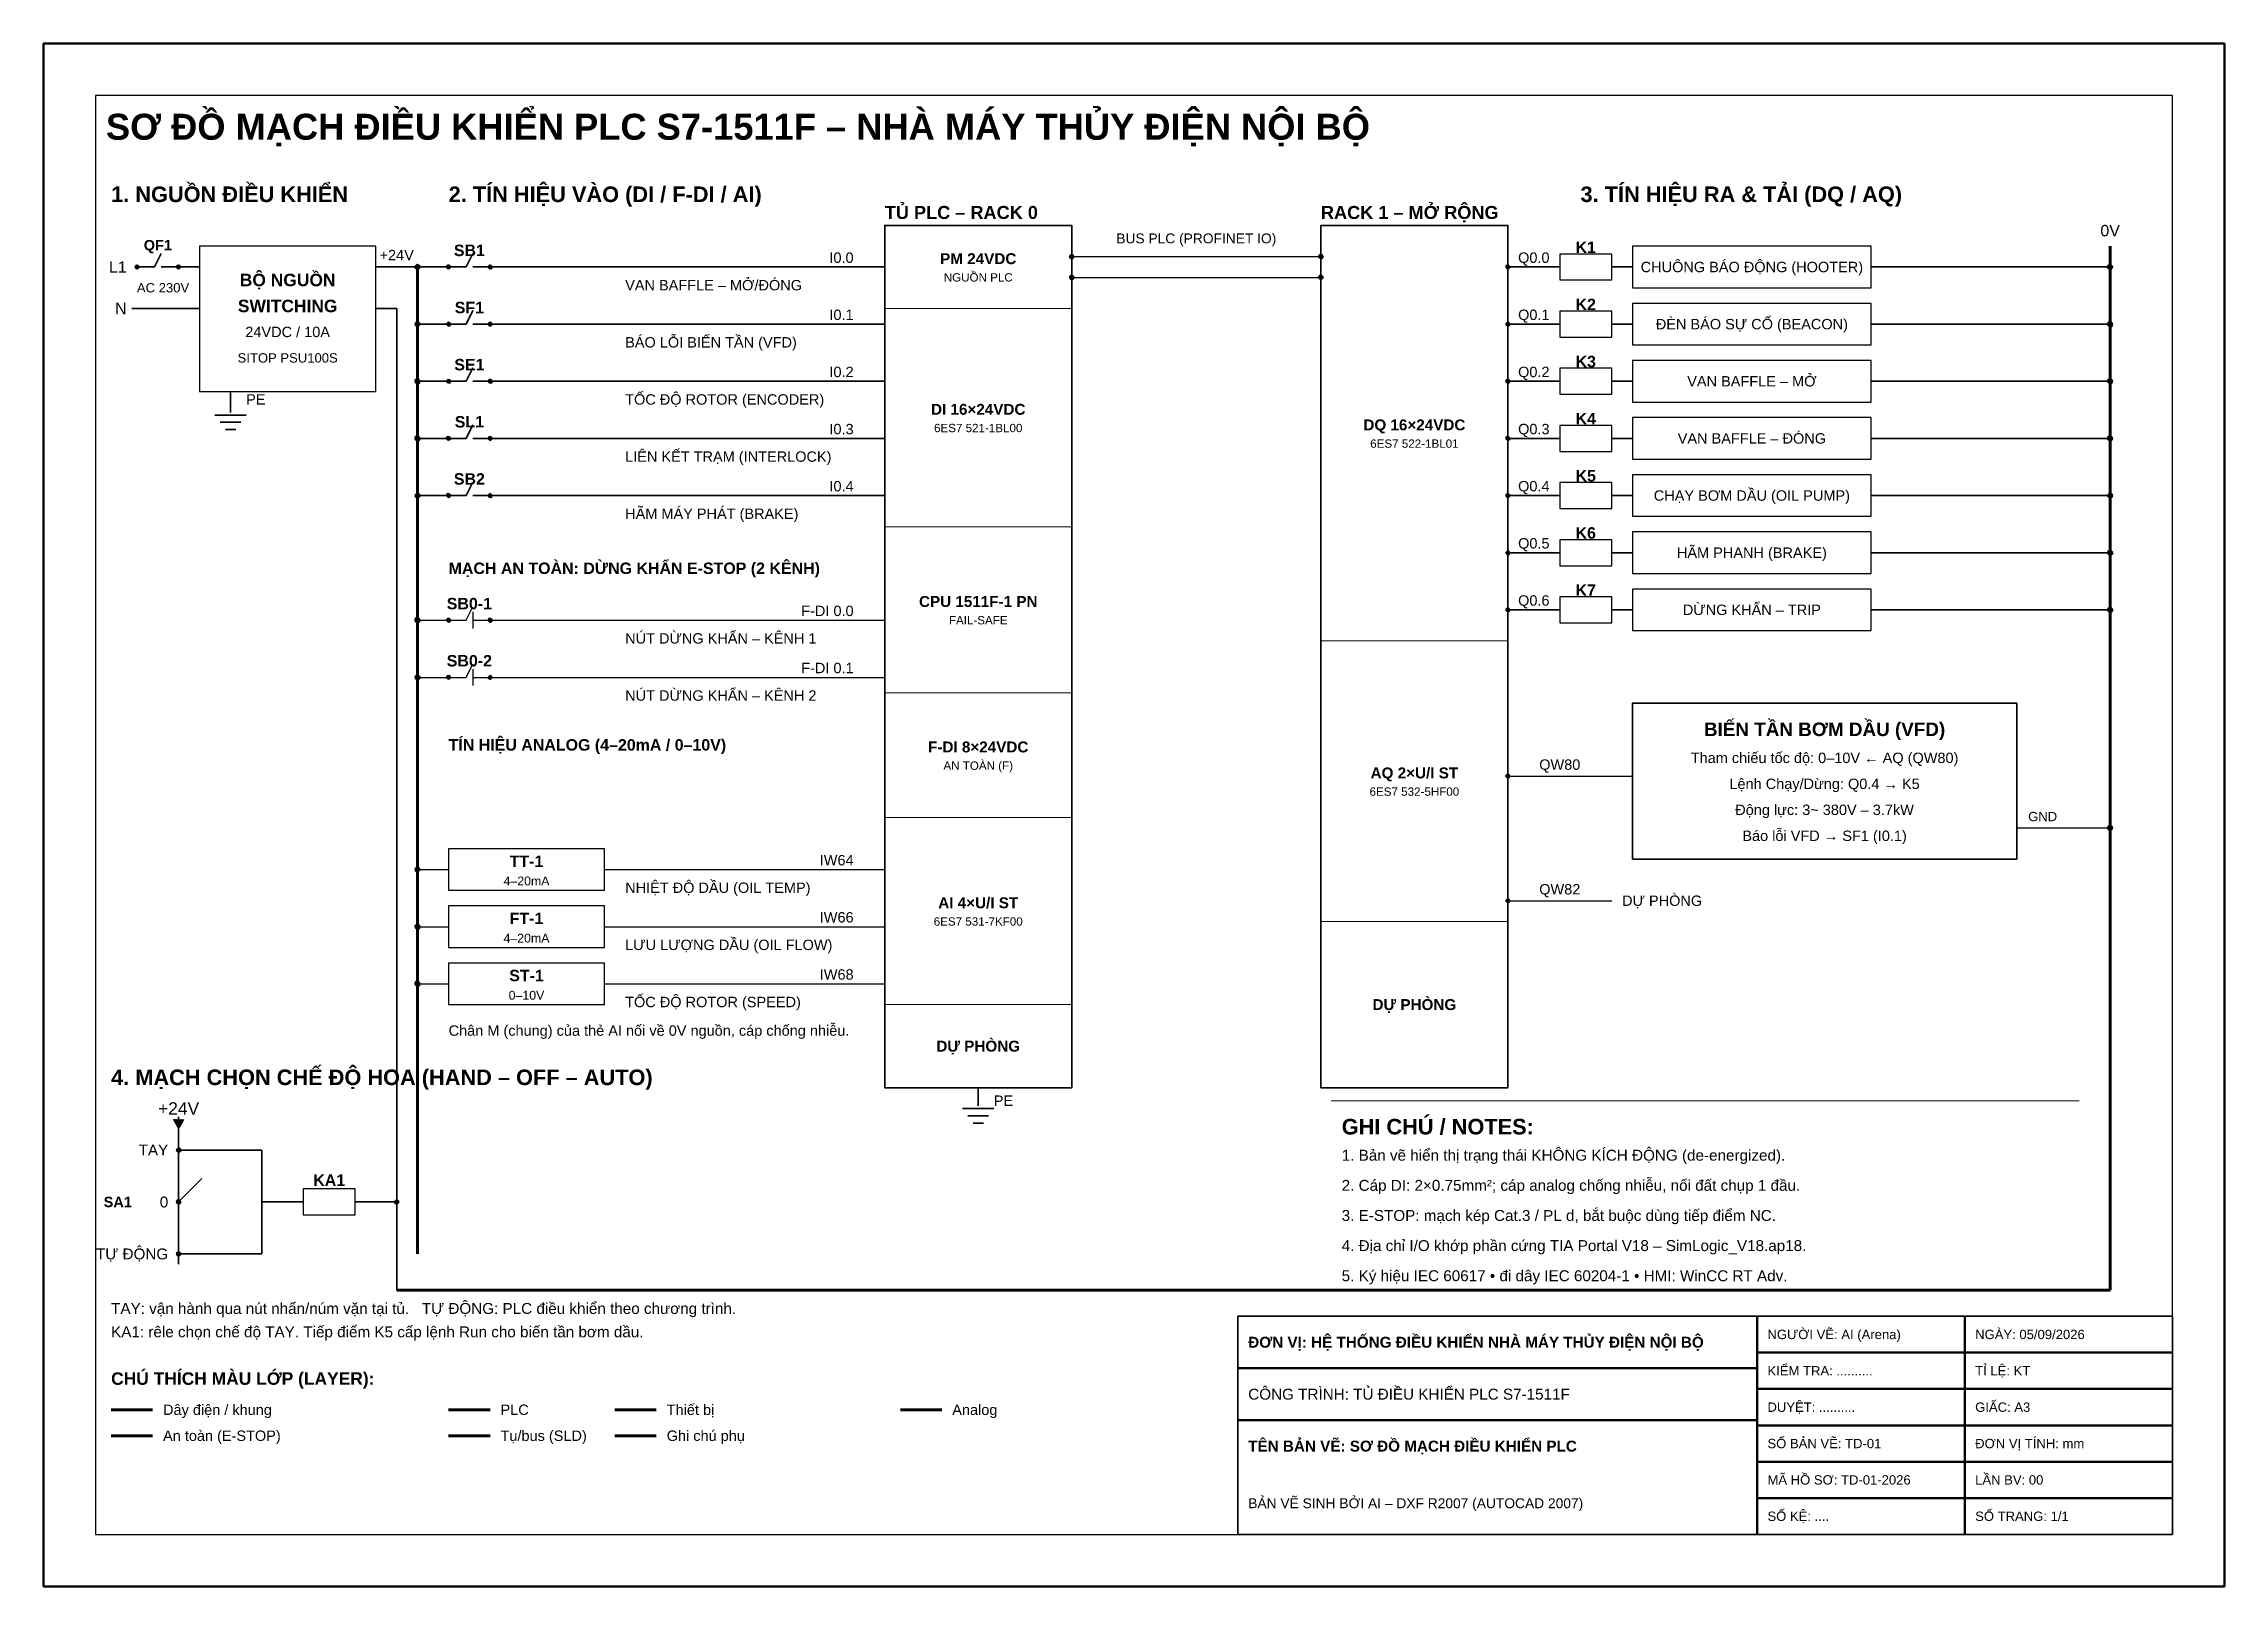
# Model space of a CAD drawing. Header units: millimetres. Extents: x 0 to 420, y 0 to 297.
import ezdxf
from ezdxf.enums import TextEntityAlignment as Align

# ---------------------------------------------------------------- set-up
doc = ezdxf.new("R2010")
doc.units = ezdxf.units.MM
for name, color, linetype, lineweight in [('AN_TOAN', 1, 'Continuous', 25), ('ANALOG', 4, 'Continuous', 25), ('DAY_CHINH', 7, 'Continuous', 35), ('GHI_CHU', 7, 'Continuous', 18), ('KHUNG', 7, 'Continuous', 50), ('PLC', 2, 'Continuous', 25), ('THIET_BI', 3, 'Continuous', 25)]:
    doc.layers.add(name, color=color, linetype=linetype, lineweight=lineweight)
doc.styles.add('VN', font='arial.ttf')
doc.styles.add('VNB', font='arialbd.ttf')

msp = doc.modelspace()

# ---------------------------------------------------------------- hatches: boundary and pattern name
at = {"layer": 'AN_TOAN'}
h = msp.add_hatch(dxfattribs=at)
h.set_pattern_fill('SOLID')
h.paths.add_polyline_path([(72.55, 186), (72.48, 186.28), (72.28, 186.48), (72, 186.55), (71.72, 186.48), (71.52, 186.28), (71.45, 186), (71.52, 185.72), (71.72, 185.52), (72, 185.45), (72.28, 185.52), (72.48, 185.72)])
h = msp.add_hatch(dxfattribs=at)
h.set_pattern_fill('SOLID')
h.paths.add_polyline_path([(78.45, 186), (78.39, 186.22), (78.22, 186.39), (78, 186.45), (77.78, 186.39), (77.61, 186.22), (77.55, 186), (77.61, 185.78), (77.78, 185.61), (78, 185.55), (78.22, 185.61), (78.39, 185.78)])
h = msp.add_hatch(dxfattribs=at)
h.set_pattern_fill('SOLID')
h.paths.add_polyline_path([(86.45, 186), (86.39, 186.22), (86.22, 186.39), (86, 186.45), (85.78, 186.39), (85.61, 186.22), (85.55, 186), (85.61, 185.78), (85.78, 185.61), (86, 185.55), (86.22, 185.61), (86.39, 185.78)])
h = msp.add_hatch(dxfattribs=at)
h.set_pattern_fill('SOLID')
h.paths.add_polyline_path([(72.55, 175), (72.48, 175.28), (72.28, 175.48), (72, 175.55), (71.72, 175.48), (71.52, 175.28), (71.45, 175), (71.52, 174.72), (71.72, 174.52), (72, 174.45), (72.28, 174.52), (72.48, 174.72)])
h = msp.add_hatch(dxfattribs=at)
h.set_pattern_fill('SOLID')
h.paths.add_polyline_path([(78.45, 175), (78.39, 175.22), (78.22, 175.39), (78, 175.45), (77.78, 175.39), (77.61, 175.22), (77.55, 175), (77.61, 174.78), (77.78, 174.61), (78, 174.55), (78.22, 174.61), (78.39, 174.78)])
h = msp.add_hatch(dxfattribs=at)
h.set_pattern_fill('SOLID')
h.paths.add_polyline_path([(86.45, 175), (86.39, 175.22), (86.22, 175.39), (86, 175.45), (85.78, 175.39), (85.61, 175.22), (85.55, 175), (85.61, 174.78), (85.78, 174.61), (86, 174.55), (86.22, 174.61), (86.39, 174.78)])
at = {"layer": 'ANALOG'}
h = msp.add_hatch(dxfattribs=at)
h.set_pattern_fill('SOLID')
h.paths.add_polyline_path([(282.45, 156), (282.39, 156.22), (282.23, 156.39), (282, 156.45), (281.77, 156.39), (281.61, 156.22), (281.55, 156), (281.61, 155.78), (281.77, 155.61), (282, 155.55), (282.23, 155.61), (282.39, 155.78)])
h = msp.add_hatch(dxfattribs=at)
h.set_pattern_fill('SOLID')
h.paths.add_polyline_path([(72.55, 138), (72.48, 138.28), (72.28, 138.48), (72, 138.55), (71.72, 138.48), (71.52, 138.28), (71.45, 138), (71.52, 137.72), (71.72, 137.52), (72, 137.45), (72.28, 137.52), (72.48, 137.72)])
h = msp.add_hatch(dxfattribs=at)
h.set_pattern_fill('SOLID')
h.paths.add_polyline_path([(282.45, 132), (282.39, 132.22), (282.23, 132.39), (282, 132.45), (281.77, 132.39), (281.61, 132.22), (281.55, 132), (281.61, 131.78), (281.77, 131.61), (282, 131.55), (282.23, 131.61), (282.39, 131.78)])
h = msp.add_hatch(dxfattribs=at)
h.set_pattern_fill('SOLID')
h.paths.add_polyline_path([(72.55, 127), (72.48, 127.28), (72.28, 127.48), (72, 127.55), (71.72, 127.48), (71.52, 127.28), (71.45, 127), (71.52, 126.72), (71.72, 126.52), (72, 126.45), (72.28, 126.52), (72.48, 126.72)])
h = msp.add_hatch(dxfattribs=at)
h.set_pattern_fill('SOLID')
h.paths.add_polyline_path([(72.55, 116), (72.48, 116.28), (72.28, 116.48), (72, 116.55), (71.72, 116.48), (71.52, 116.28), (71.45, 116), (71.52, 115.72), (71.72, 115.52), (72, 115.45), (72.28, 115.52), (72.48, 115.72)])
at = {"layer": 'DAY_CHINH'}
h = msp.add_hatch(dxfattribs=at)
h.set_pattern_fill('SOLID')
h.paths.add_polyline_path([(18.45, 254), (18.39, 254.22), (18.23, 254.39), (18, 254.45), (17.77, 254.39), (17.61, 254.22), (17.55, 254), (17.61, 253.78), (17.77, 253.61), (18, 253.55), (18.23, 253.61), (18.39, 253.78)])
h = msp.add_hatch(dxfattribs=at)
h.set_pattern_fill('SOLID')
h.paths.add_polyline_path([(26.45, 254), (26.39, 254.22), (26.23, 254.39), (26, 254.45), (25.77, 254.39), (25.61, 254.22), (25.55, 254), (25.61, 253.78), (25.77, 253.61), (26, 253.55), (26.23, 253.61), (26.39, 253.78)])
h = msp.add_hatch(dxfattribs=at)
h.set_pattern_fill('SOLID')
h.paths.add_polyline_path([(72.55, 254), (72.48, 254.28), (72.28, 254.48), (72, 254.55), (71.72, 254.48), (71.52, 254.28), (71.45, 254), (71.52, 253.72), (71.72, 253.52), (72, 253.45), (72.28, 253.52), (72.48, 253.72)])
h = msp.add_hatch(dxfattribs=at)
h.set_pattern_fill('SOLID')
h.paths.add_polyline_path([(78.45, 254), (78.39, 254.22), (78.22, 254.39), (78, 254.45), (77.78, 254.39), (77.61, 254.22), (77.55, 254), (77.61, 253.78), (77.78, 253.61), (78, 253.55), (78.22, 253.61), (78.39, 253.78)])
h = msp.add_hatch(dxfattribs=at)
h.set_pattern_fill('SOLID')
h.paths.add_polyline_path([(86.45, 254), (86.39, 254.22), (86.22, 254.39), (86, 254.45), (85.78, 254.39), (85.61, 254.22), (85.55, 254), (85.61, 253.78), (85.78, 253.61), (86, 253.55), (86.22, 253.61), (86.39, 253.78)])
h = msp.add_hatch(dxfattribs=at)
h.set_pattern_fill('SOLID')
h.paths.add_polyline_path([(282.45, 254), (282.39, 254.22), (282.23, 254.39), (282, 254.45), (281.77, 254.39), (281.61, 254.22), (281.55, 254), (281.61, 253.78), (281.77, 253.61), (282, 253.55), (282.23, 253.61), (282.39, 253.78)])
h = msp.add_hatch(dxfattribs=at)
h.set_pattern_fill('SOLID')
h.paths.add_polyline_path([(398.55, 254), (398.48, 254.28), (398.27, 254.48), (398, 254.55), (397.73, 254.48), (397.52, 254.28), (397.45, 254), (397.52, 253.72), (397.73, 253.52), (398, 253.45), (398.27, 253.52), (398.48, 253.72)])
h = msp.add_hatch(dxfattribs=at)
h.set_pattern_fill('SOLID')
h.paths.add_polyline_path([(72.55, 243), (72.48, 243.28), (72.28, 243.48), (72, 243.55), (71.72, 243.48), (71.52, 243.28), (71.45, 243), (71.52, 242.72), (71.72, 242.52), (72, 242.45), (72.28, 242.52), (72.48, 242.72)])
h = msp.add_hatch(dxfattribs=at)
h.set_pattern_fill('SOLID')
h.paths.add_polyline_path([(78.45, 243), (78.39, 243.22), (78.22, 243.39), (78, 243.45), (77.78, 243.39), (77.61, 243.22), (77.55, 243), (77.61, 242.78), (77.78, 242.61), (78, 242.55), (78.22, 242.61), (78.39, 242.78)])
h = msp.add_hatch(dxfattribs=at)
h.set_pattern_fill('SOLID')
h.paths.add_polyline_path([(86.45, 243), (86.39, 243.22), (86.22, 243.39), (86, 243.45), (85.78, 243.39), (85.61, 243.22), (85.55, 243), (85.61, 242.78), (85.78, 242.61), (86, 242.55), (86.22, 242.61), (86.39, 242.78)])
h = msp.add_hatch(dxfattribs=at)
h.set_pattern_fill('SOLID')
h.paths.add_polyline_path([(282.45, 243), (282.39, 243.22), (282.23, 243.39), (282, 243.45), (281.77, 243.39), (281.61, 243.22), (281.55, 243), (281.61, 242.78), (281.77, 242.61), (282, 242.55), (282.23, 242.61), (282.39, 242.78)])
h = msp.add_hatch(dxfattribs=at)
h.set_pattern_fill('SOLID')
h.paths.add_polyline_path([(398.55, 243), (398.48, 243.28), (398.27, 243.48), (398, 243.55), (397.73, 243.48), (397.52, 243.28), (397.45, 243), (397.52, 242.72), (397.73, 242.52), (398, 242.45), (398.27, 242.52), (398.48, 242.72)])
h = msp.add_hatch(dxfattribs=at)
h.set_pattern_fill('SOLID')
h.paths.add_polyline_path([(72.55, 232), (72.48, 232.28), (72.28, 232.48), (72, 232.55), (71.72, 232.48), (71.52, 232.28), (71.45, 232), (71.52, 231.72), (71.72, 231.52), (72, 231.45), (72.28, 231.52), (72.48, 231.72)])
h = msp.add_hatch(dxfattribs=at)
h.set_pattern_fill('SOLID')
h.paths.add_polyline_path([(78.45, 232), (78.39, 232.22), (78.22, 232.39), (78, 232.45), (77.78, 232.39), (77.61, 232.22), (77.55, 232), (77.61, 231.78), (77.78, 231.61), (78, 231.55), (78.22, 231.61), (78.39, 231.78)])
h = msp.add_hatch(dxfattribs=at)
h.set_pattern_fill('SOLID')
h.paths.add_polyline_path([(86.45, 232), (86.39, 232.22), (86.22, 232.39), (86, 232.45), (85.78, 232.39), (85.61, 232.22), (85.55, 232), (85.61, 231.78), (85.78, 231.61), (86, 231.55), (86.22, 231.61), (86.39, 231.78)])
h = msp.add_hatch(dxfattribs=at)
h.set_pattern_fill('SOLID')
h.paths.add_polyline_path([(282.45, 232), (282.39, 232.22), (282.23, 232.39), (282, 232.45), (281.77, 232.39), (281.61, 232.22), (281.55, 232), (281.61, 231.78), (281.77, 231.61), (282, 231.55), (282.23, 231.61), (282.39, 231.78)])
h = msp.add_hatch(dxfattribs=at)
h.set_pattern_fill('SOLID')
h.paths.add_polyline_path([(398.55, 232), (398.48, 232.28), (398.27, 232.48), (398, 232.55), (397.73, 232.48), (397.52, 232.28), (397.45, 232), (397.52, 231.72), (397.73, 231.52), (398, 231.45), (398.27, 231.52), (398.48, 231.72)])
h = msp.add_hatch(dxfattribs=at)
h.set_pattern_fill('SOLID')
h.paths.add_polyline_path([(72.55, 221), (72.48, 221.28), (72.28, 221.48), (72, 221.55), (71.72, 221.48), (71.52, 221.28), (71.45, 221), (71.52, 220.72), (71.72, 220.52), (72, 220.45), (72.28, 220.52), (72.48, 220.72)])
h = msp.add_hatch(dxfattribs=at)
h.set_pattern_fill('SOLID')
h.paths.add_polyline_path([(78.45, 221), (78.39, 221.22), (78.22, 221.39), (78, 221.45), (77.78, 221.39), (77.61, 221.22), (77.55, 221), (77.61, 220.78), (77.78, 220.61), (78, 220.55), (78.22, 220.61), (78.39, 220.78)])
h = msp.add_hatch(dxfattribs=at)
h.set_pattern_fill('SOLID')
h.paths.add_polyline_path([(86.45, 221), (86.39, 221.22), (86.22, 221.39), (86, 221.45), (85.78, 221.39), (85.61, 221.22), (85.55, 221), (85.61, 220.78), (85.78, 220.61), (86, 220.55), (86.22, 220.61), (86.39, 220.78)])
h = msp.add_hatch(dxfattribs=at)
h.set_pattern_fill('SOLID')
h.paths.add_polyline_path([(282.45, 221), (282.39, 221.22), (282.23, 221.39), (282, 221.45), (281.77, 221.39), (281.61, 221.22), (281.55, 221), (281.61, 220.78), (281.77, 220.61), (282, 220.55), (282.23, 220.61), (282.39, 220.78)])
h = msp.add_hatch(dxfattribs=at)
h.set_pattern_fill('SOLID')
h.paths.add_polyline_path([(398.55, 221), (398.48, 221.28), (398.27, 221.48), (398, 221.55), (397.73, 221.48), (397.52, 221.28), (397.45, 221), (397.52, 220.72), (397.73, 220.52), (398, 220.45), (398.27, 220.52), (398.48, 220.72)])
h = msp.add_hatch(dxfattribs=at)
h.set_pattern_fill('SOLID')
h.paths.add_polyline_path([(72.55, 210), (72.48, 210.28), (72.28, 210.48), (72, 210.55), (71.72, 210.48), (71.52, 210.28), (71.45, 210), (71.52, 209.72), (71.72, 209.52), (72, 209.45), (72.28, 209.52), (72.48, 209.72)])
h = msp.add_hatch(dxfattribs=at)
h.set_pattern_fill('SOLID')
h.paths.add_polyline_path([(78.45, 210), (78.39, 210.22), (78.22, 210.39), (78, 210.45), (77.78, 210.39), (77.61, 210.22), (77.55, 210), (77.61, 209.78), (77.78, 209.61), (78, 209.55), (78.22, 209.61), (78.39, 209.78)])
h = msp.add_hatch(dxfattribs=at)
h.set_pattern_fill('SOLID')
h.paths.add_polyline_path([(86.45, 210), (86.39, 210.22), (86.22, 210.39), (86, 210.45), (85.78, 210.39), (85.61, 210.22), (85.55, 210), (85.61, 209.78), (85.78, 209.61), (86, 209.55), (86.22, 209.61), (86.39, 209.78)])
h = msp.add_hatch(dxfattribs=at)
h.set_pattern_fill('SOLID')
h.paths.add_polyline_path([(282.45, 210), (282.39, 210.22), (282.23, 210.39), (282, 210.45), (281.77, 210.39), (281.61, 210.22), (281.55, 210), (281.61, 209.78), (281.77, 209.61), (282, 209.55), (282.23, 209.61), (282.39, 209.78)])
h = msp.add_hatch(dxfattribs=at)
h.set_pattern_fill('SOLID')
h.paths.add_polyline_path([(398.55, 210), (398.48, 210.28), (398.27, 210.48), (398, 210.55), (397.73, 210.48), (397.52, 210.28), (397.45, 210), (397.52, 209.72), (397.73, 209.52), (398, 209.45), (398.27, 209.52), (398.48, 209.72)])
h = msp.add_hatch(dxfattribs=at)
h.set_pattern_fill('SOLID')
h.paths.add_polyline_path([(282.45, 199), (282.39, 199.22), (282.23, 199.39), (282, 199.45), (281.77, 199.39), (281.61, 199.22), (281.55, 199), (281.61, 198.78), (281.77, 198.61), (282, 198.55), (282.23, 198.61), (282.39, 198.78)])
h = msp.add_hatch(dxfattribs=at)
h.set_pattern_fill('SOLID')
h.paths.add_polyline_path([(398.55, 199), (398.48, 199.28), (398.27, 199.48), (398, 199.55), (397.73, 199.48), (397.52, 199.28), (397.45, 199), (397.52, 198.72), (397.73, 198.52), (398, 198.45), (398.27, 198.52), (398.48, 198.72)])
h = msp.add_hatch(dxfattribs=at)
h.set_pattern_fill('SOLID')
h.paths.add_polyline_path([(282.45, 188), (282.39, 188.22), (282.23, 188.39), (282, 188.45), (281.77, 188.39), (281.61, 188.22), (281.55, 188), (281.61, 187.78), (281.77, 187.61), (282, 187.55), (282.23, 187.61), (282.39, 187.78)])
h = msp.add_hatch(dxfattribs=at)
h.set_pattern_fill('SOLID')
h.paths.add_polyline_path([(398.55, 188), (398.48, 188.28), (398.27, 188.48), (398, 188.55), (397.73, 188.48), (397.52, 188.28), (397.45, 188), (397.52, 187.72), (397.73, 187.52), (398, 187.45), (398.27, 187.52), (398.48, 187.72)])
h = msp.add_hatch(dxfattribs=at)
h.set_pattern_fill('SOLID')
h.paths.add_polyline_path([(398.55, 146), (398.48, 146.28), (398.27, 146.48), (398, 146.55), (397.73, 146.48), (397.52, 146.28), (397.45, 146), (397.52, 145.72), (397.73, 145.52), (398, 145.45), (398.27, 145.52), (398.48, 145.72)])
h = msp.add_hatch(dxfattribs=at)
h.set_pattern_fill('SOLID')
h.paths.add_polyline_path([(26, 88), (27.1, 89.91), (24.9, 89.91)])
h = msp.add_hatch(dxfattribs=at)
h.set_pattern_fill('SOLID')
h.paths.add_polyline_path([(26.5, 84), (26.43, 84.25), (26.25, 84.43), (26, 84.5), (25.75, 84.43), (25.57, 84.25), (25.5, 84), (25.57, 83.75), (25.75, 83.57), (26, 83.5), (26.25, 83.57), (26.43, 83.75)])
h = msp.add_hatch(dxfattribs=at)
h.set_pattern_fill('SOLID')
h.paths.add_polyline_path([(26.5, 74), (26.43, 74.25), (26.25, 74.43), (26, 74.5), (25.75, 74.43), (25.57, 74.25), (25.5, 74), (25.57, 73.75), (25.75, 73.57), (26, 73.5), (26.25, 73.57), (26.43, 73.75)])
h = msp.add_hatch(dxfattribs=at)
h.set_pattern_fill('SOLID')
h.paths.add_polyline_path([(68.5, 74), (68.43, 74.25), (68.25, 74.43), (68, 74.5), (67.75, 74.43), (67.57, 74.25), (67.5, 74), (67.57, 73.75), (67.75, 73.57), (68, 73.5), (68.25, 73.57), (68.43, 73.75)])
h = msp.add_hatch(dxfattribs=at)
h.set_pattern_fill('SOLID')
h.paths.add_polyline_path([(26.5, 64), (26.43, 64.25), (26.25, 64.43), (26, 64.5), (25.75, 64.43), (25.57, 64.25), (25.5, 64), (25.57, 63.75), (25.75, 63.57), (26, 63.5), (26.25, 63.57), (26.43, 63.75)])
at = {"layer": 'PLC'}
h = msp.add_hatch(dxfattribs=at)
h.set_pattern_fill('SOLID')
h.paths.add_polyline_path([(198.5, 256), (198.43, 256.25), (198.25, 256.43), (198, 256.5), (197.75, 256.43), (197.57, 256.25), (197.5, 256), (197.57, 255.75), (197.75, 255.57), (198, 255.5), (198.25, 255.57), (198.43, 255.75)])
h = msp.add_hatch(dxfattribs=at)
h.set_pattern_fill('SOLID')
h.paths.add_polyline_path([(246.5, 256), (246.43, 256.25), (246.25, 256.43), (246, 256.5), (245.75, 256.43), (245.57, 256.25), (245.5, 256), (245.57, 255.75), (245.75, 255.57), (246, 255.5), (246.25, 255.57), (246.43, 255.75)])
h = msp.add_hatch(dxfattribs=at)
h.set_pattern_fill('SOLID')
h.paths.add_polyline_path([(198.5, 252), (198.43, 252.25), (198.25, 252.43), (198, 252.5), (197.75, 252.43), (197.57, 252.25), (197.5, 252), (197.57, 251.75), (197.75, 251.57), (198, 251.5), (198.25, 251.57), (198.43, 251.75)])
h = msp.add_hatch(dxfattribs=at)
h.set_pattern_fill('SOLID')
h.paths.add_polyline_path([(246.5, 252), (246.43, 252.25), (246.25, 252.43), (246, 252.5), (245.75, 252.43), (245.57, 252.25), (245.5, 252), (245.57, 251.75), (245.75, 251.57), (246, 251.5), (246.25, 251.57), (246.43, 251.75)])

# ---------------------------------------------------------------- linework, layer by layer
at = {"layer": 'AN_TOAN'}
for p, q in [((72, 186), (78, 186)), ((78, 186), (81.36, 186)), ((81.36, 186), (82.64, 188.6)), ((82.64, 187.6), (82.64, 184.4)), ((82.64, 186), (86, 186)), ((86, 186), (162, 186)), ((81.36, 175), (82.64, 177.6)), ((82.64, 176.6), (82.64, 173.4)), ((72, 175), (78, 175)), ((78, 175), (81.36, 175)), ((82.64, 175), (86, 175)), ((86, 175), (162, 175))]:
    msp.add_line(p, q, dxfattribs=at)
at = {"layer": 'ANALOG'}
for p, q in [((282, 156), (306, 156)), ((380, 146), (398, 146)), ((72, 138), (78, 138)), ((108, 138), (162, 138)), ((282, 132), (302, 132)), ((72, 127), (78, 127)), ((108, 127), (162, 127)), ((72, 116), (78, 116)), ((108, 116), (162, 116))]:
    msp.add_line(p, q, dxfattribs=at)
at = {"layer": 'ANALOG', "lineweight": 35}
msp.add_lwpolyline([(306, 140), (380, 140), (380, 170), (306, 170)], close=True, dxfattribs=at)
at = {"layer": 'ANALOG'}
for points in [[(78, 134), (108, 134), (108, 142), (78, 142)], [(78, 123), (108, 123), (108, 131), (78, 131)], [(78, 112), (108, 112), (108, 120), (78, 120)]]:
    msp.add_lwpolyline(points, close=True, dxfattribs=at)
at = {"layer": 'DAY_CHINH'}
for p, q in [((21.36, 254), (22.64, 256.6)), ((81.36, 254), (82.64, 256.6)), ((18, 254), (21.36, 254)), ((22.64, 254), (26, 254)), ((26, 254), (30, 254)), ((64, 254), (72, 254)), ((72, 254), (78, 254)), ((78, 254), (81.36, 254)), ((82.64, 254), (86, 254)), ((86, 254), (162, 254)), ((282, 254), (292, 254)), ((302, 254), (306, 254)), ((352, 254), (398, 254)), ((17, 246), (30, 246)), ((64, 246), (68, 246)), ((68, 246), (68, 57)), ((81.36, 243), (82.64, 245.6)), ((72, 243), (78, 243)), ((78, 243), (81.36, 243)), ((82.64, 243), (86, 243)), ((86, 243), (162, 243)), ((282, 243), (292, 243)), ((302, 243), (306, 243)), ((352, 243), (398, 243)), ((72, 232), (78, 232)), ((78, 232), (81.36, 232)), ((81.36, 232), (82.64, 234.6)), ((82.64, 232), (86, 232)), ((86, 232), (162, 232)), ((282, 232), (292, 232)), ((302, 232), (306, 232)), ((352, 232), (398, 232)), ((36, 230), (36, 226)), ((33, 225.5), (39, 225.5)), ((34.02, 224.1), (37.98, 224.1)), ((35.01, 222.7), (36.99, 222.7)), ((81.36, 221), (82.64, 223.6)), ((72, 221), (78, 221)), ((78, 221), (81.36, 221)), ((82.64, 221), (86, 221)), ((86, 221), (162, 221)), ((282, 221), (292, 221)), ((302, 221), (306, 221)), ((352, 221), (398, 221)), ((72, 210), (78, 210)), ((78, 210), (81.36, 210)), ((81.36, 210), (82.64, 212.6)), ((82.64, 210), (86, 210)), ((86, 210), (162, 210)), ((282, 210), (292, 210)), ((302, 210), (306, 210)), ((352, 210), (398, 210)), ((282, 199), (292, 199)), ((302, 199), (306, 199)), ((352, 199), (398, 199)), ((282, 188), (292, 188)), ((302, 188), (306, 188)), ((352, 188), (398, 188)), ((180, 96), (180, 92.5)), ((26, 90.4), (26, 88.4)), ((177, 92), (183, 92)), ((178.02, 90.6), (181.98, 90.6)), ((179.01, 89.2), (180.99, 89.2)), ((26, 88), (26, 62)), ((26, 84), (42, 84)), ((42, 84), (42, 64)), ((42, 74), (50, 74)), ((60, 74), (68, 74)), ((26, 64), (42, 64))]:
    msp.add_line(p, q, dxfattribs=at)
at = {"layer": 'DAY_CHINH', "lineweight": 60}
for p, q in [((398, 258), (398, 57)), ((72, 254), (72, 64)), ((398, 57), (68, 57))]:
    msp.add_line(p, q, dxfattribs=at)
at = {"layer": 'DAY_CHINH', "lineweight": 35}
msp.add_line((26, 74), (30.5, 78.5), dxfattribs=at)
at = {"layer": 'DAY_CHINH', "color": 7, "lineweight": 60}
msp.add_line((13, 34), (21, 34), dxfattribs=at)
at = {"layer": 'DAY_CHINH', "color": 2, "lineweight": 60}
msp.add_line((78, 34), (86, 34), dxfattribs=at)
at = {"layer": 'DAY_CHINH', "color": 3, "lineweight": 60}
msp.add_line((110, 34), (118, 34), dxfattribs=at)
at = {"layer": 'DAY_CHINH', "color": 4, "lineweight": 60}
msp.add_line((165, 34), (173, 34), dxfattribs=at)
at = {"layer": 'DAY_CHINH', "color": 1, "lineweight": 60}
msp.add_line((13, 29), (21, 29), dxfattribs=at)
at = {"layer": 'DAY_CHINH', "color": 6, "lineweight": 60}
msp.add_line((78, 29), (86, 29), dxfattribs=at)
at = {"layer": 'DAY_CHINH', "color": 8, "lineweight": 60}
msp.add_line((110, 29), (118, 29), dxfattribs=at)
at = {"layer": 'KHUNG', "color": 8, "lineweight": 18}
msp.add_line((248, 93.5), (392, 93.5), dxfattribs=at)
at = {"layer": 'KHUNG'}
for p, q in [((330, 10), (330, 52)), ((370, 10), (370, 52)), ((230, 42), (330, 42)), ((330, 45), (410, 45)), ((330, 38), (410, 38)), ((230, 32), (330, 32)), ((330, 31), (410, 31)), ((330, 24), (410, 24)), ((330, 17), (410, 17))]:
    msp.add_line(p, q, dxfattribs=at)
at = {"layer": 'KHUNG', "lineweight": 50}
msp.add_lwpolyline([(0, 0), (420, 0), (420, 297), (0, 297)], close=True, dxfattribs=at)
at = {"layer": 'KHUNG', "lineweight": 25}
msp.add_lwpolyline([(10, 10), (410, 10), (410, 287), (10, 287)], close=True, dxfattribs=at)
at = {"layer": 'KHUNG', "lineweight": 35}
msp.add_lwpolyline([(230, 10), (410, 10), (410, 52), (230, 52)], close=True, dxfattribs=at)
at = {"layer": 'PLC'}
for p, q in [((198, 256), (246, 256)), ((198, 252), (246, 252))]:
    msp.add_line(p, q, dxfattribs=at)
at = {"layer": 'PLC', "color": 8, "lineweight": 18}
for p, q in [((162, 246), (198, 246)), ((162, 204), (198, 204)), ((246, 182), (282, 182)), ((162, 172), (198, 172)), ((162, 148), (198, 148)), ((246, 128), (282, 128)), ((162, 112), (198, 112))]:
    msp.add_line(p, q, dxfattribs=at)
at = {"layer": 'PLC', "lineweight": 35}
for points in [[(162, 96), (198, 96), (198, 262), (162, 262)], [(246, 96), (282, 96), (282, 262), (246, 262)]]:
    msp.add_lwpolyline(points, close=True, dxfattribs=at)
at = {"layer": 'THIET_BI'}
for points in [[(30, 230), (64, 230), (64, 258), (30, 258)], [(292, 251.5), (302, 251.5), (302, 256.5), (292, 256.5)], [(306, 250), (352, 250), (352, 258), (306, 258)], [(292, 240.5), (302, 240.5), (302, 245.5), (292, 245.5)], [(306, 239), (352, 239), (352, 247), (306, 247)], [(306, 228), (352, 228), (352, 236), (306, 236)], [(292, 229.5), (302, 229.5), (302, 234.5), (292, 234.5)], [(292, 218.5), (302, 218.5), (302, 223.5), (292, 223.5)], [(306, 217), (352, 217), (352, 225), (306, 225)], [(292, 207.5), (302, 207.5), (302, 212.5), (292, 212.5)], [(306, 206), (352, 206), (352, 214), (306, 214)], [(306, 195), (352, 195), (352, 203), (306, 203)], [(292, 196.5), (302, 196.5), (302, 201.5), (292, 201.5)], [(292, 185.5), (302, 185.5), (302, 190.5), (292, 190.5)], [(306, 184), (352, 184), (352, 192), (306, 192)], [(50, 71.5), (60, 71.5), (60, 76.5), (50, 76.5)]]:
    msp.add_lwpolyline(points, close=True, dxfattribs=at)

# ---------------------------------------------------------------- texts
at = {"layer": 'AN_TOAN'}
for s, height, style, p in [('MẠCH AN TOÀN: DỪNG KHẨN E-STOP (2 KÊNH)', 2.2, 'VNB', (78, 196)), ('NÚT DỪNG KHẨN – KÊNH 1', 2, 'VN', (112, 182.5)), ('NÚT DỪNG KHẨN – KÊNH 2', 2, 'VN', (112, 171.5))]:
    msp.add_text(s, height=height, dxfattribs=dict(at, style=style)).set_placement(p, align=Align.MIDDLE_LEFT)
at = {"layer": 'AN_TOAN', "style": 'VNB'}
for s, p in [('SB0-1', (82, 189.2)), ('SB0-2', (82, 178.2))]:
    msp.add_text(s, height=2.2, dxfattribs=at).set_placement(p, align=Align.MIDDLE_CENTER)
at = {"layer": 'ANALOG'}
for s, height, style, p in [('BIẾN TẦN BƠM DẦU (VFD)', 2.6, 'VNB', (343, 165)), ('Tham chiếu tốc độ: 0–10V ← AQ (QW80)', 2, 'VN', (343, 159.5)), ('Lệnh Chạy/Dừng: Q0.4 → K5', 2, 'VN', (343, 154.5)), ('Động lực: 3~ 380V – 3.7kW', 2, 'VN', (343, 149.5)), ('TT-1', 2.2, 'VNB', (93, 139.6)), ('4–20mA', 1.7, 'VN', (93, 135.8)), ('FT-1', 2.2, 'VNB', (93, 128.6)), ('4–20mA', 1.7, 'VN', (93, 124.8)), ('ST-1', 2.2, 'VNB', (93, 117.6)), ('0–10V', 1.7, 'VN', (93, 113.8))]:
    msp.add_text(s, height=height, dxfattribs=dict(at, style=style)).set_placement(p, align=Align.MIDDLE_CENTER)
for s, height, style, p in [('TÍN HIỆU ANALOG (4–20mA / 0–10V)', 2.2, 'VNB', (78, 162)), ('NHIỆT ĐỘ DẦU (OIL TEMP)', 2, 'VN', (112, 134.5)), ('LƯU LƯỢNG DẦU (OIL FLOW)', 2, 'VN', (112, 123.5)), ('TỐC ĐỘ ROTOR (SPEED)', 2, 'VN', (112, 112.5))]:
    msp.add_text(s, height=height, dxfattribs=dict(at, style=style)).set_placement(p, align=Align.MIDDLE_LEFT)
at = {"layer": 'ANALOG', "color": 8, "style": 'VN'}
for s, height, p in [('GND', 1.8, (385, 148.2)), ('Báo lỗi VFD → SF1 (I0.1)', 2, (343, 144.5))]:
    msp.add_text(s, height=height, dxfattribs=at).set_placement(p, align=Align.MIDDLE_CENTER)
for s, p in [('DỰ PHÒNG', (304, 132)), ('Chân M (chung) của thẻ AI nối về 0V nguồn, cáp chống nhiễu.', (78, 107))]:
    msp.add_text(s, height=2, dxfattribs=at).set_placement(p, align=Align.MIDDLE_LEFT)
at = {"layer": 'DAY_CHINH', "style": 'VN'}
msp.add_text('+24V', height=2.4, dxfattribs=at).set_placement((26, 92), align=Align.MIDDLE_CENTER)
at = {"layer": 'GHI_CHU'}
for s, height, style, p in [('SƠ ĐỒ MẠCH ĐIỀU KHIỂN PLC S7-1511F – NHÀ MÁY THỦY ĐIỆN NỘI BỘ', 5, 'VNB', (12, 281)), ('1. NGUỒN ĐIỀU KHIỂN', 3, 'VNB', (13, 268)), ('2. TÍN HIỆU VÀO (DI / F-DI / AI)', 3, 'VNB', (78, 268)), ('3. TÍN HIỆU RA & TẢI (DQ / AQ)', 3, 'VNB', (296, 268)), ('TỦ PLC – RACK 0', 2.5, 'VNB', (162, 264.5)), ('RACK 1 – MỞ RỘNG', 2.5, 'VNB', (246, 264.5)), ('VAN BAFFLE – MỞ/ĐÓNG', 2, 'VN', (112, 250.5)), ('BÁO LỖI BIẾN TẦN (VFD)', 2, 'VN', (112, 239.5)), ('TỐC ĐỘ ROTOR (ENCODER)', 2, 'VN', (112, 228.5)), ('LIÊN KẾT TRẠM (INTERLOCK)', 2, 'VN', (112, 217.5)), ('HÃM MÁY PHÁT (BRAKE)', 2, 'VN', (112, 206.5)), ('4. MẠCH CHỌN CHẾ ĐỘ HOA (HAND – OFF – AUTO)', 3, 'VNB', (13, 98)), ('GHI CHÚ / NOTES:', 3, 'VNB', (250, 88.5)), ('1. Bản vẽ hiển thị trạng thái KHÔNG KÍCH ĐỘNG (de-energized).', 2.1, 'VN', (250, 83)), ('2. Cáp DI: 2×0.75mm²; cáp analog chống nhiễu, nối đất chụp 1 đầu.', 2.1, 'VN', (250, 77.2)), ('3. E-STOP: mạch kép Cat.3 / PL d, bắt buộc dùng tiếp điểm NC.', 2.1, 'VN', (250, 71.4)), ('4. Địa chỉ I/O khớp phần cứng TIA Portal V18 – SimLogic_V18.ap18.', 2.1, 'VN', (250, 65.6)), ('5. Ký hiệu IEC 60617 • đi dây IEC 60204-1 • HMI: WinCC RT Adv.', 2.1, 'VN', (250, 59.8)), ('TAY: vận hành qua nút nhấn/núm vặn tại tủ.   TỰ ĐỘNG: PLC điều khiển theo chương trình.', 2.1, 'VN', (13, 53.5)), ('KA1: rêle chọn chế độ TAY. Tiếp điểm K5 cấp lệnh Run cho biến tần bơm dầu.', 2.1, 'VN', (13, 49)), ('ĐƠN VỊ: HỆ THỐNG ĐIỀU KHIỂN NHÀ MÁY THỦY ĐIỆN NỘI BỘ', 2.1, 'VNB', (232, 47)), ('NGƯỜI VẼ: AI (Arena)', 1.8, 'VN', (332, 48.5)), ('NGÀY: 05/09/2026', 1.8, 'VN', (372, 48.5)), ('KIỂM TRA: ..........', 1.8, 'VN', (332, 41.5)), ('TỈ LỆ: KT', 1.8, 'VN', (372, 41.5)), ('CHÚ THÍCH MÀU LỚP (LAYER):', 2.4, 'VNB', (13, 40)), ('CÔNG TRÌNH: TỦ ĐIỀU KHIỂN PLC S7-1511F', 2.1, 'VN', (232, 37)), ('Dây điện / khung', 2, 'VN', (23, 34)), ('PLC', 2, 'VN', (88, 34)), ('Thiết bị', 2, 'VN', (120, 34)), ('Analog', 2, 'VN', (175, 34)), ('DUYỆT: ..........', 1.8, 'VN', (332, 34.5)), ('GIẤC: A3', 1.8, 'VN', (372, 34.5)), ('An toàn (E-STOP)', 2, 'VN', (23, 29)), ('Tụ/bus (SLD)', 2, 'VN', (88, 29)), ('TÊN BẢN VẼ: SƠ ĐỒ MẠCH ĐIỀU KHIỂN PLC', 2.1, 'VNB', (232, 27)), ('SỐ BẢN VẼ: TD-01', 1.8, 'VN', (332, 27.5)), ('ĐƠN VỊ TÍNH: mm', 1.8, 'VN', (372, 27.5)), ('MÃ HỒ SƠ: TD-01-2026', 1.8, 'VN', (332, 20.5)), ('LẦN BV: 00', 1.8, 'VN', (372, 20.5)), ('SỐ KỆ: ....', 1.8, 'VN', (332, 13.5)), ('SỐ TRANG: 1/1', 1.8, 'VN', (372, 13.5))]:
    msp.add_text(s, height=height, dxfattribs=dict(at, style=style)).set_placement(p, align=Align.MIDDLE_LEFT)
at = {"layer": 'GHI_CHU', "color": 8, "style": 'VN'}
for s, height, p in [('BUS PLC (PROFINET IO)', 1.9, (222, 259.5)), ('NGUỒN PLC', 1.6, (180, 252)), ('AC 230V', 1.8, (23, 250)), ('SITOP PSU100S', 1.8, (47, 236.5)), ('6ES7 521-1BL00', 1.6, (180, 223)), ('6ES7 522-1BL01', 1.6, (264, 220)), ('FAIL-SAFE', 1.6, (180, 186)), ('AN TOÀN (F)', 1.6, (180, 158)), ('6ES7 532-5HF00', 1.6, (264, 153)), ('6ES7 531-7KF00', 1.6, (180, 128))]:
    msp.add_text(s, height=height, dxfattribs=at).set_placement(p, align=Align.MIDDLE_CENTER)
at = {"layer": 'GHI_CHU'}
for s, height, style, p in [('0V', 2.2, 'VN', (398, 261)), ('QF1', 2, 'VNB', (22, 258.2)), ('+24V', 2, 'VN', (68, 256.3)), ('SB1', 2.2, 'VNB', (82, 257.2)), ('K1', 2.2, 'VNB', (297, 257.8)), ('BỘ NGUỒN', 2.4, 'VNB', (47, 251.5)), ('CHUÔNG BÁO ĐỘNG (HOOTER)', 2, 'VN', (329, 254)), ('K2', 2.2, 'VNB', (297, 246.8)), ('SWITCHING', 2.4, 'VNB', (47, 246.5)), ('SF1', 2.2, 'VNB', (82, 246.2)), ('ĐÈN BÁO SỰ CỐ (BEACON)', 2, 'VN', (329, 243)), ('24VDC / 10A', 2, 'VN', (47, 241.5)), ('SE1', 2.2, 'VNB', (82, 235.2)), ('K3', 2.2, 'VNB', (297, 235.8)), ('VAN BAFFLE – MỞ', 2, 'VN', (329, 232)), ('SL1', 2.2, 'VNB', (82, 224.2)), ('K4', 2.2, 'VNB', (297, 224.8)), ('VAN BAFFLE – ĐÓNG', 2, 'VN', (329, 221)), ('SB2', 2.2, 'VNB', (82, 213.2)), ('K5', 2.2, 'VNB', (297, 213.8)), ('CHẠY BƠM DẦU (OIL PUMP)', 2, 'VN', (329, 210)), ('K6', 2.2, 'VNB', (297, 202.8)), ('HÃM PHANH (BRAKE)', 2, 'VN', (329, 199)), ('K7', 2.2, 'VNB', (297, 191.8)), ('DỪNG KHẨN – TRIP', 2, 'VN', (329, 188)), ('KA1', 2.2, 'VNB', (55, 78.2))]:
    msp.add_text(s, height=height, dxfattribs=dict(at, style=style)).set_placement(p, align=Align.MIDDLE_CENTER)
for s, height, style, p in [('L1', 2.2, 'VN', (16, 254)), ('N', 2.2, 'VN', (16, 246)), ('TAY', 2.1, 'VN', (24, 84)), ('SA1', 2, 'VNB', (17, 74)), ('0', 2.1, 'VN', (24, 74)), ('TỰ ĐỘNG', 2.1, 'VN', (24, 64))]:
    msp.add_text(s, height=height, dxfattribs=dict(at, style=style)).set_placement(p, align=Align.MIDDLE_RIGHT)
at = {"layer": 'GHI_CHU', "color": 8, "style": 'VN'}
for s, height, p in [('PE', 2, (39, 228.5)), ('PE', 2, (183, 93.5)), ('Ghi chú phụ', 2, (120, 29)), ('BẢN VẼ SINH BỞI AI – DXF R2007 (AUTOCAD 2007)', 1.9, (232, 16))]:
    msp.add_text(s, height=height, dxfattribs=at).set_placement(p, align=Align.MIDDLE_LEFT)
at = {"layer": 'PLC', "style": 'VN'}
for s, p in [('I0.0', (156, 255.8)), ('I0.1', (156, 244.8)), ('I0.2', (156, 233.8)), ('I0.3', (156, 222.8)), ('I0.4', (156, 211.8)), ('F-DI 0.0', (156, 187.8)), ('F-DI 0.1', (156, 176.8)), ('IW64', (156, 139.8)), ('IW66', (156, 128.8)), ('IW68', (156, 117.8))]:
    msp.add_text(s, height=2, dxfattribs=at).set_placement(p, align=Align.MIDDLE_RIGHT)
at = {"layer": 'PLC'}
for s, height, style, p in [('PM 24VDC', 2.1, 'VNB', (180, 255.6)), ('Q0.0', 2, 'VN', (287, 255.8)), ('Q0.1', 2, 'VN', (287, 244.8)), ('Q0.2', 2, 'VN', (287, 233.8)), ('DI 16×24VDC', 2.1, 'VNB', (180, 226.6)), ('DQ 16×24VDC', 2.1, 'VNB', (264, 223.6)), ('Q0.3', 2, 'VN', (287, 222.8)), ('Q0.4', 2, 'VN', (287, 211.8)), ('Q0.5', 2, 'VN', (287, 200.8)), ('CPU 1511F-1 PN', 2.1, 'VNB', (180, 189.6)), ('Q0.6', 2, 'VN', (287, 189.8)), ('F-DI 8×24VDC', 2.1, 'VNB', (180, 161.6)), ('AQ 2×U/I ST', 2.1, 'VNB', (264, 156.6)), ('QW80', 2, 'VN', (292, 158.2)), ('QW82', 2, 'VN', (292, 134.2)), ('AI 4×U/I ST', 2.1, 'VNB', (180, 131.6)), ('DỰ PHÒNG', 2.1, 'VNB', (264, 112)), ('DỰ PHÒNG', 2.1, 'VNB', (180, 104))]:
    msp.add_text(s, height=height, dxfattribs=dict(at, style=style)).set_placement(p, align=Align.MIDDLE_CENTER)

doc.saveas('drawing.dxf')
